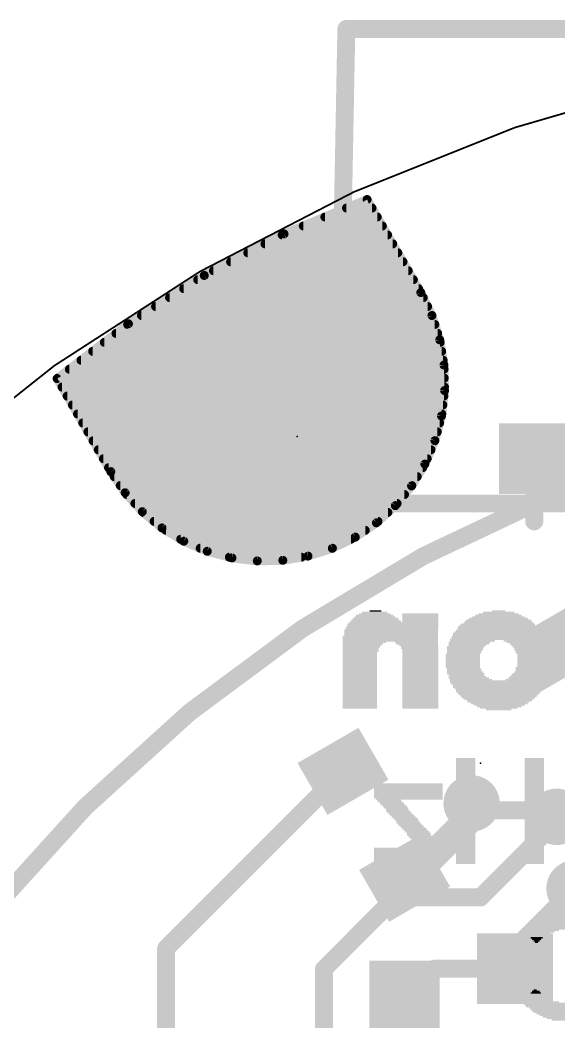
# Model space of a CAD drawing. Extents: x -25.4 to 25.4, y -25.4 to 25.5.
# Drawn here: x -15.3 to -7.65, y 11.31 to 25.53 of the extents above; entities that cross this region are included whole.
import ezdxf

# ---------------------------------------------------------------- set-up
doc = ezdxf.new("R2010")
doc.units = 0
for name, color, linetype in [('1', 12, 'CONTINUOUS'), ('16', 132, 'CONTINUOUS'), ('17', 110, 'CONTINUOUS'), ('18', 110, 'CONTINUOUS'), ('20', 53, 'CONTINUOUS'), ('204', 40, 'CONTINUOUS'), ('23', 53, 'CONTINUOUS')]:
    doc.layers.add(name, color=color, linetype=linetype)

# ---------------------------------------------------------------- blocks, each defined once
blk = doc.blocks.new('RECT')
blk.add_solid([(-0.5, -0.5), (0.5, -0.5), (-0.5, 0.5), (0.5, 0.5)])
blk = doc.blocks.new('ROUNDP')
at = {"const_width": 0.5}
blk.add_lwpolyline([(0, -0.25, 1), (0, 0.25, 1), (0, -0.25)], format="xyb", dxfattribs=at)
blk = doc.blocks.new('ROUNDV')
at = {"const_width": 0.5}
blk.add_lwpolyline([(0, -0.25, 1), (0, 0.25, 1), (0, -0.25)], format="xyb", dxfattribs=at)

msp = doc.modelspace()

# ---------------------------------------------------------------- linework, layer by layer
at = {"layer": '1'}
for points, const_width in [([(-10.3733, 22.9812), (-11.5522, 22.4929)], 0.127), ([(-9.6113, 21.6614), (-10.3733, 22.9812)], 0.127), ([(-10.6659, 22.86), (-10.3033, 22.86)], 0.127), ([(-10.9725, 22.733), (-10.23, 22.733)], 0.127), ([(-11.2792, 22.606), (-10.1567, 22.606)], 0.127), ([(-11.5522, 22.4929), (-12.6841, 21.9037)], 0.127), ([(-11.5789, 22.479), (-10.0833, 22.479)], 0.127), ([(-11.8229, 22.352), (-10.01, 22.352)], 0.127), ([(-12.0668, 22.225), (-9.9367, 22.225)], 0.127), ([(-12.5548, 21.971), (-9.79, 21.971)], 0.127), ([(-12.3108, 22.098), (-9.8634, 22.098)], 0.127), ([(-12.6841, 21.9037), (-13.7603, 21.218)], 0.127), ([(-12.7778, 21.844), (-9.7167, 21.844)], 0.127), ([(-12.9771, 21.717), (-9.6434, 21.717)], 0.127), ([(-13.1765, 21.59), (-9.5766, 21.59)], 0.127), ([(-9.4529, 21.3354), (-9.6113, 21.6614)], 0.127), ([(-13.3758, 21.463), (-9.5149, 21.463)], 0.127), ([(-13.5752, 21.336), (-9.4532, 21.336)], 0.127), ([(-9.3426, 20.9902), (-9.4529, 21.3354)], 0.127), ([(-13.7603, 21.218), (-14.7727, 20.4412)], 0.127), ([(-13.7721, 21.209), (-9.4125, 21.209)], 0.127), ([(-13.9376, 21.082), (-9.3719, 21.082)], 0.127), ([(-9.2825, 20.6328), (-9.3426, 20.9902)], 0.127), ([(-14.1031, 20.955), (-9.3367, 20.955)], 0.127), ([(-14.4341, 20.701), (-9.294, 20.701)], 0.127), ([(-14.2686, 20.828), (-9.3153, 20.828)], 0.127), ([(-14.5997, 20.574), (-9.2811, 20.574)], 0.127), ([(-9.2739, 20.2705), (-9.2825, 20.6328)], 0.127), ([(-14.7727, 20.4412), (-14.0107, 19.1214)], 0.127), ([(-14.7652, 20.447), (-9.2781, 20.447)], 0.127), ([(-14.7027, 20.32), (-9.2751, 20.32)], 0.127), ([(-9.3169, 19.9107), (-9.2739, 20.2705)], 0.127), ([(-14.6294, 20.193), (-9.2831, 20.193)], 0.127), ([(-14.5561, 20.066), (-9.2983, 20.066)], 0.127), ([(-14.4828, 19.939), (-9.3135, 19.939)], 0.127), ([(-9.4107, 19.5606), (-9.3169, 19.9107)], 0.127), ([(-14.4094, 19.812), (-9.3433, 19.812)], 0.127), ([(-14.3361, 19.685), (-9.3774, 19.685)], 0.127), ([(-14.2628, 19.558), (-9.4118, 19.558)], 0.127), ([(-9.5534, 19.2275), (-9.4107, 19.5606)], 0.127), ([(-14.1895, 19.431), (-9.4662, 19.431)], 0.127), ([(-14.1161, 19.304), (-9.5206, 19.304)], 0.127), ([(-8.001, 19.265), (-8.001, 18.415)], 0.254), ([(-14.0428, 19.177), (-9.5841, 19.177)], 0.127), ([(-9.742, 18.9181), (-9.5534, 19.2275)], 0.127), ([(-14.0107, 19.1214), (-13.8076, 18.8213)], 0.127), ([(-13.9624, 19.05), (-9.6616, 19.05)], 0.127), ([(-13.8764, 18.923), (-9.739, 18.923)], 0.127), ([(-9.9727, 18.6386), (-9.742, 18.9181)], 0.127), ([(-13.8076, 18.8213), (-13.5638, 18.5531)], 0.127), ([(-13.7846, 18.796), (-9.8428, 18.796)], 0.127), ([(-13.6692, 18.669), (-9.9476, 18.669)], 0.127), ([(-10.2409, 18.3948), (-9.9727, 18.6386)], 0.127), ([(-13.5638, 18.5531), (-13.2843, 18.3224)], 0.127), ([(-13.5503, 18.542), (-10.079, 18.542)], 0.127), ([(-13.3965, 18.415), (-10.2187, 18.415)], 0.127), ([(-13.2843, 18.3224), (-12.9749, 18.1338)], 0.127), ([(-13.228, 18.288), (-10.3987, 18.288)], 0.127), ([(-10.541, 18.1917), (-10.2409, 18.3948)], 0.127), ([(-13.0196, 18.161), (-10.6042, 18.161)], 0.127), ([(-12.9749, 18.1338), (-12.6418, 17.9911)], 0.127), ([(-10.867, 18.0333), (-10.541, 18.1917)], 0.127), ([(-12.742, 18.034), (-10.8656, 18.034)], 0.127), ([(-12.6418, 17.9911), (-12.2917, 17.8973)], 0.127), ([(-11.2122, 17.923), (-10.867, 18.0333)], 0.127), ([(-12.3279, 17.907), (-11.3073, 17.907)], 0.127), ([(-12.2917, 17.8973), (-11.9319, 17.8543)], 0.127), ([(-11.9319, 17.8543), (-11.5696, 17.8629)], 0.127), ([(-11.5696, 17.8629), (-11.2122, 17.923)], 0.127), ([(-13.2262, 12.3586), (-10.716, 14.8688)], 0.254), ([(-8.89, 14.224), (-8.89, 14.4145)], 0.4064), ([(-9.7608, 13.3532), (-8.89, 14.224)], 0.4064), ([(-7.239, 14.224), (-7.6835, 14.224)], 0.254), ([(-9.841, 13.3532), (-9.7608, 13.3532)], 0.6096), ([(-8.275, 12.3625), (-7.4295, 13.208)], 0.254), ([(-13.2262, 9.587), (-13.2262, 12.3586)], 0.254), ([(-8.275, 12.0695), (-8.275, 12.3625)], 0.254), ([(-9.8425, 11.645), (-9.418, 12.0695)], 0.254), ([(-9.418, 12.0695), (-8.275, 12.0695)], 0.254)]:
    msp.add_lwpolyline(points, dxfattribs=dict(at, const_width=const_width))
for points, const_width in [([(-10.3458, 22.9971, 1), (-10.4008, 22.9653)], 0.0635), ([(-10.3611, 22.9519, 1), (-10.3854, 23.0106)], 0.0635), ([(-10.6659, 22.8917, 1), (-10.6659, 22.8283)], 0.0635), ([(-10.3033, 22.8283, 1), (-10.3033, 22.8917)], 0.0635), ([(-10.9725, 22.7647, 1), (-10.9725, 22.7013)], 0.0635), ([(-10.23, 22.7013, 1), (-10.23, 22.7647)], 0.0635), ([(-11.2792, 22.6378, 1), (-11.2792, 22.5743)], 0.0635), ([(-10.1567, 22.5743, 1), (-10.1567, 22.6378)], 0.0635), ([(-11.5789, 22.5108, 1), (-11.5789, 22.4473)], 0.0635), ([(-11.5644, 22.5222, 1), (-11.5401, 22.4636)], 0.0635), ([(-11.5376, 22.4647, 1), (-11.5669, 22.5211)], 0.0635), ([(-10.0833, 22.4473, 1), (-10.0833, 22.5108)], 0.0635), ([(-11.8229, 22.3837, 1), (-11.8229, 22.3203)], 0.0635), ([(-10.01, 22.3203, 1), (-10.01, 22.3837)], 0.0635), ([(-12.0668, 22.2568, 1), (-12.0668, 22.1933)], 0.0635), ([(-9.9367, 22.1933, 1), (-9.9367, 22.2568)], 0.0635), ([(-12.5548, 22.0027, 1), (-12.5548, 21.9393)], 0.0635), ([(-12.3108, 22.1298, 1), (-12.3108, 22.0663)], 0.0635), ([(-9.8634, 22.0663, 1), (-9.8634, 22.1298)], 0.0635), ([(-9.79, 21.9393, 1), (-9.79, 22.0027)], 0.0635), ([(-12.7778, 21.8758, 1), (-12.7778, 21.8123)], 0.0635), ([(-12.6988, 21.9318, 1), (-12.6694, 21.8755)], 0.0635), ([(-12.6671, 21.8769, 1), (-12.7012, 21.9304)], 0.0635), ([(-9.7167, 21.8123, 1), (-9.7167, 21.8758)], 0.0635), ([(-12.9771, 21.7488, 1), (-12.9771, 21.6853)], 0.0635), ([(-9.6434, 21.6853, 1), (-9.6434, 21.7488)], 0.0635), ([(-13.1765, 21.6217, 1), (-13.1765, 21.5583)], 0.0635), ([(-9.5827, 21.6753, 1), (-9.6399, 21.6475)], 0.0635), ([(-9.6388, 21.6455, 1), (-9.5838, 21.6773)], 0.0635), ([(-9.5766, 21.5583, 1), (-9.5766, 21.6217)], 0.0635), ([(-13.3758, 21.4947, 1), (-13.3758, 21.4313)], 0.0635), ([(-9.5149, 21.4313, 1), (-9.5149, 21.4947)], 0.0635), ([(-13.5752, 21.3678, 1), (-13.5752, 21.3043)], 0.0635), ([(-9.4227, 21.3451, 1), (-9.4832, 21.3257)], 0.0635), ([(-9.4815, 21.3215, 1), (-9.4244, 21.3493)], 0.0635), ([(-9.4532, 21.3043, 1), (-9.4532, 21.3678)], 0.0635), ([(-13.7721, 21.2407, 1), (-13.7721, 21.1773)], 0.0635), ([(-13.7774, 21.2448, 1), (-13.7433, 21.1913)], 0.0635), ([(-13.741, 21.1928, 1), (-13.7797, 21.2432)], 0.0635), ([(-9.4125, 21.1773, 1), (-9.4125, 21.2407)], 0.0635), ([(-13.9376, 21.1137, 1), (-13.9376, 21.0503)], 0.0635), ([(-9.3113, 20.9955, 1), (-9.3739, 20.985)], 0.0635), ([(-9.3719, 21.0503, 1), (-9.3719, 21.1137)], 0.0635), ([(-14.1031, 20.9868, 1), (-14.1031, 20.9233)], 0.0635), ([(-9.3728, 20.9806, 1), (-9.3124, 20.9999)], 0.0635), ([(-9.3367, 20.9233, 1), (-9.3367, 20.9868)], 0.0635), ([(-14.4341, 20.7327, 1), (-14.4341, 20.6693)], 0.0635), ([(-14.2686, 20.8597, 1), (-14.2686, 20.7963)], 0.0635), ([(-9.3153, 20.7963, 1), (-9.3153, 20.8597)], 0.0635), ([(-9.294, 20.6693, 1), (-9.294, 20.7327)], 0.0635), ([(-14.5997, 20.6058, 1), (-14.5997, 20.5423)], 0.0635), ([(-9.2508, 20.6336, 1), (-9.3142, 20.6321)], 0.0635), ([(-9.3138, 20.6276, 1), (-9.2512, 20.6381)], 0.0635), ([(-9.2811, 20.5423, 1), (-9.2811, 20.6058)], 0.0635), ([(-14.7452, 20.4571, 1), (-14.8002, 20.4253)], 0.0635), ([(-14.792, 20.4664, 1), (-14.7534, 20.416)], 0.0635), ([(-14.7652, 20.4788, 1), (-14.7652, 20.4153)], 0.0635), ([(-9.2781, 20.4153, 1), (-9.2781, 20.4788)], 0.0635), ([(0, 20.32, 0.4142), (-20.32, 0)], 0.254), ([(-14.7027, 20.3517, 1), (-14.7027, 20.2883)], 0.0635), ([(-9.2423, 20.2668, 1), (-9.3054, 20.2743)], 0.0635), ([(-9.2751, 20.2883, 1), (-9.2751, 20.3517)], 0.0635), ([(-14.6294, 20.2248, 1), (-14.6294, 20.1613)], 0.0635), ([(-9.3056, 20.2698, 1), (-9.2421, 20.2713)], 0.0635), ([(-9.2831, 20.1613, 1), (-9.2831, 20.2248)], 0.0635), ([(-14.5561, 20.0978, 1), (-14.5561, 20.0343)], 0.0635), ([(-9.2983, 20.0343, 1), (-9.2983, 20.0978)], 0.0635), ([(-14.4828, 19.9707, 1), (-14.4828, 19.9073)], 0.0635), ([(-9.3484, 19.9145, 1), (-9.2854, 19.9069)], 0.0635), ([(-9.2862, 19.9025, 1), (-9.3476, 19.9189)], 0.0635), ([(-9.3135, 19.9073, 1), (-9.3135, 19.9707)], 0.0635), ([(-14.4094, 19.8438, 1), (-14.4094, 19.7803)], 0.0635), ([(-9.3433, 19.7803, 1), (-9.3433, 19.8438)], 0.0635), ([(-14.3361, 19.7168, 1), (-14.3361, 19.6533)], 0.0635), ([(-14.2628, 19.5897, 1), (-14.2628, 19.5263)], 0.0635), ([(-9.3815, 19.5481, 1), (-9.4399, 19.5731)], 0.0635), ([(-9.4118, 19.5263, 1), (-9.4118, 19.5897)], 0.0635), ([(-9.3774, 19.6533, 1), (-9.3774, 19.7168)], 0.0635), ([(-14.1895, 19.4627, 1), (-14.1895, 19.3993)], 0.0635), ([(-9.4662, 19.3993, 1), (-9.4662, 19.4627)], 0.0635), ([(-9.4414, 19.5689, 1), (-9.38, 19.5524)], 0.0635), ([(-14.1161, 19.3358, 1), (-14.1161, 19.2723)], 0.0635), ([(-9.5206, 19.2723, 1), (-9.5206, 19.3358)], 0.0635), ([(-7.962, 19.304, 0.4142), (-8.001, 19.265)], 0.254), ([(-7.9375, 19.265, 1), (-8.0645, 19.265)], 0.127), ([(-7.962, 19.2405, 1), (-7.962, 19.3675)], 0.127), ([(-14.0428, 19.2087, 1), (-14.0428, 19.1453)], 0.0635), ([(-9.5825, 19.24, 1), (-9.5242, 19.215)], 0.0635), ([(-9.5841, 19.1453, 1), (-9.5841, 19.2087)], 0.0635), ([(-9.5262, 19.211, 1), (-9.5805, 19.244)], 0.0635), ([(-8.0645, 19.265, 1), (-7.9375, 19.265)], 0.127), ([(-13.9844, 19.1392, 1), (-14.037, 19.1036)], 0.0635), ([(-14.0382, 19.1055, 1), (-13.9832, 19.1373)], 0.0635), ([(-13.9624, 19.0817, 1), (-13.9624, 19.0183)], 0.0635), ([(-9.6616, 19.0183, 1), (-9.6616, 19.0817)], 0.0635), ([(-13.8764, 18.9548, 1), (-13.8764, 18.8913)], 0.0635), ([(-9.7691, 18.9346, 1), (-9.7149, 18.9015)], 0.0635), ([(-9.7175, 18.8978, 1), (-9.7665, 18.9383)], 0.0635), ([(-9.739, 18.8913, 1), (-9.739, 18.9548)], 0.0635), ([(-13.7841, 18.8426, 1), (-13.8311, 18.7999)], 0.0635), ([(-13.8339, 18.8035, 1), (-13.7813, 18.8391)], 0.0635), ([(-13.7846, 18.8277, 1), (-13.7846, 18.7643)], 0.0635), ([(-9.8428, 18.7643, 1), (-9.8428, 18.8277)], 0.0635), ([(-13.6692, 18.7007, 1), (-13.6692, 18.6373)], 0.0635), ([(-9.9972, 18.6588, 1), (-9.9482, 18.6184)], 0.0635), ([(-9.9514, 18.6151, 1), (-9.9941, 18.6621)], 0.0635), ([(-9.9476, 18.6373, 1), (-9.9476, 18.7007)], 0.0635), ([(-13.5436, 18.5776, 1), (-13.584, 18.5286)], 0.0635), ([(-13.5873, 18.5318, 1), (-13.5403, 18.5745)], 0.0635), ([(-13.5503, 18.5738, 1), (-13.5503, 18.5103)], 0.0635), ([(-13.3965, 18.4467, 1), (-13.3965, 18.3833)], 0.0635), ([(-10.2187, 18.3833, 1), (-10.2187, 18.4467)], 0.0635), ([(-10.079, 18.5103, 1), (-10.079, 18.5738)], 0.0635), ([(-8.0645, 18.415, 1), (-7.9375, 18.415)], 0.127), ([(-13.2678, 18.3495, 1), (-13.3009, 18.2953)], 0.0635), ([(-13.3046, 18.2979, 1), (-13.2641, 18.3469)], 0.0635), ([(-13.228, 18.3197, 1), (-13.228, 18.2563)], 0.0635), ([(-10.3987, 18.2563, 1), (-10.3987, 18.3197)], 0.0635), ([(-10.2622, 18.4183, 1), (-10.2195, 18.3713)], 0.0635), ([(-10.2231, 18.3685, 1), (-10.2587, 18.4211)], 0.0635), ([(-13.0196, 18.1928, 1), (-13.0196, 18.1293)], 0.0635), ([(-12.9624, 18.1629, 1), (-12.9874, 18.1046)], 0.0635), ([(-12.9914, 18.1066, 1), (-12.9584, 18.1609)], 0.0635), ([(-10.6042, 18.1293, 1), (-10.6042, 18.1928)], 0.0635), ([(-10.5588, 18.218, 1), (-10.5232, 18.1654)], 0.0635), ([(-10.5271, 18.1631, 1), (-10.5549, 18.2202)], 0.0635), ([(-12.742, 18.0658, 1), (-12.742, 18.0023)], 0.0635), ([(-12.6335, 18.0218, 1), (-12.65, 17.9604)], 0.0635), ([(-12.6543, 17.9619, 1), (-12.6293, 18.0203)], 0.0635), ([(-10.8809, 18.0619, 1), (-10.8531, 18.0048)], 0.0635), ([(-10.8573, 18.0031, 1), (-10.8766, 18.0636)], 0.0635), ([(-10.8656, 18.0023, 1), (-10.8656, 18.0658)], 0.0635), ([(-12.3279, 17.9387, 1), (-12.3279, 17.8753)], 0.0635), ([(-12.2879, 17.9288, 1), (-12.2955, 17.8658)], 0.0635), ([(-12.2999, 17.8666, 1), (-12.2835, 17.928)], 0.0635), ([(-11.9326, 17.886, 1), (-11.9311, 17.8225)], 0.0635), ([(-11.9356, 17.8227, 1), (-11.9281, 17.8858)], 0.0635), ([(-11.5748, 17.8942, 1), (-11.5643, 17.8316)], 0.0635), ([(-11.5688, 17.8312, 1), (-11.5703, 17.8946)], 0.0635), ([(-11.3073, 17.8753, 1), (-11.3073, 17.9387)], 0.0635), ([(-11.2218, 17.9532, 1), (-11.2025, 17.8928)], 0.0635), ([(-11.2069, 17.8917, 1), (-11.2174, 17.9543)], 0.0635), ([(-10.6711, 14.8239, 1), (-10.7609, 14.9137)], 0.127), ([(-8.7884, 14.4145, 1), (-8.9916, 14.4145)], 0.2032), ([(-8.8182, 14.1522, 1), (-8.9618, 14.2958)], 0.2032), ([(-8.9916, 14.224, 1), (-8.7884, 14.224)], 0.2032), ([(-7.6835, 14.2875, 1), (-7.6835, 14.1605)], 0.127), ([(-9.841, 13.5056, 1), (-9.841, 13.2008)], 0.3048), ([(-9.7608, 13.2008, 1), (-9.7608, 13.5056)], 0.3048), ([(-9.8326, 13.4251, 1), (-9.6889, 13.2814)], 0.2032), ([(-13.1627, 12.3586, 1), (-13.2897, 12.3586)], 0.127), ([(-13.2711, 12.4035, 1), (-13.1813, 12.3137)], 0.127), ([(-8.2115, 12.3625, 1), (-8.3385, 12.3625)], 0.127), ([(-8.3199, 12.4074, 1), (-8.2301, 12.3176)], 0.127), ([(-9.418, 12.133, 1), (-9.418, 12.006)], 0.127), ([(-9.3731, 12.0246, 1), (-9.4629, 12.1144)], 0.127), ([(-8.3385, 12.0695, 1), (-8.2115, 12.0695)], 0.127), ([(-8.275, 12.006, 1), (-8.275, 12.133)], 0.127), ([(-9.8874, 11.6899, 1), (-9.7976, 11.6001)], 0.127)]:
    msp.add_lwpolyline(points, format="xyb", dxfattribs=dict(at, const_width=const_width))
at = {"layer": '16'}
for points, const_width in [([(-10.668, 25.4), (-10.795, 18.669)], 0.254), ([(10.16, 25.4), (-10.668, 25.4)], 0.254), ([(-10.3733, 22.9812), (-11.5522, 22.4929)], 0.127), ([(-9.6113, 21.6614), (-10.3733, 22.9812)], 0.127), ([(-10.6659, 22.86), (-10.3033, 22.86)], 0.127), ([(-10.9725, 22.733), (-10.23, 22.733)], 0.127), ([(-11.2792, 22.606), (-10.1567, 22.606)], 0.127), ([(-11.5522, 22.4929), (-12.6841, 21.9037)], 0.127), ([(-11.5789, 22.479), (-10.0833, 22.479)], 0.127), ([(-11.8229, 22.352), (-10.01, 22.352)], 0.127), ([(-12.0668, 22.225), (-9.9367, 22.225)], 0.127), ([(-12.5548, 21.971), (-9.79, 21.971)], 0.127), ([(-12.3108, 22.098), (-9.8634, 22.098)], 0.127), ([(-12.6841, 21.9037), (-13.7603, 21.218)], 0.127), ([(-12.7778, 21.844), (-9.7167, 21.844)], 0.127), ([(-12.9771, 21.717), (-9.6434, 21.717)], 0.127), ([(-13.1765, 21.59), (-9.5766, 21.59)], 0.127), ([(-9.4529, 21.3354), (-9.6113, 21.6614)], 0.127), ([(-13.3758, 21.463), (-9.5149, 21.463)], 0.127), ([(-13.5752, 21.336), (-9.4532, 21.336)], 0.127), ([(-9.3426, 20.9902), (-9.4529, 21.3354)], 0.127), ([(-13.7603, 21.218), (-14.7727, 20.4412)], 0.127), ([(-13.7721, 21.209), (-9.4125, 21.209)], 0.127), ([(-13.9376, 21.082), (-9.3719, 21.082)], 0.127), ([(-9.2825, 20.6328), (-9.3426, 20.9902)], 0.127), ([(-14.1031, 20.955), (-9.3367, 20.955)], 0.127), ([(-14.4341, 20.701), (-9.294, 20.701)], 0.127), ([(-14.2686, 20.828), (-9.3153, 20.828)], 0.127), ([(-14.5997, 20.574), (-9.2811, 20.574)], 0.127), ([(-9.2739, 20.2705), (-9.2825, 20.6328)], 0.127), ([(-14.7727, 20.4412), (-14.0107, 19.1214)], 0.127), ([(-14.7652, 20.447), (-9.2781, 20.447)], 0.127), ([(-14.7027, 20.32), (-9.2751, 20.32)], 0.127), ([(-9.3169, 19.9107), (-9.2739, 20.2705)], 0.127), ([(-14.6294, 20.193), (-9.2831, 20.193)], 0.127), ([(-14.5561, 20.066), (-9.2983, 20.066)], 0.127), ([(-14.4828, 19.939), (-9.3135, 19.939)], 0.127), ([(-9.4107, 19.5606), (-9.3169, 19.9107)], 0.127), ([(-14.4094, 19.812), (-9.3433, 19.812)], 0.127), ([(-14.3361, 19.685), (-9.3774, 19.685)], 0.127), ([(-14.2628, 19.558), (-9.4118, 19.558)], 0.127), ([(-9.5534, 19.2275), (-9.4107, 19.5606)], 0.127), ([(-14.1895, 19.431), (-9.4662, 19.431)], 0.127), ([(-14.1161, 19.304), (-9.5206, 19.304)], 0.127), ([(-14.0428, 19.177), (-9.5841, 19.177)], 0.127), ([(-9.742, 18.9181), (-9.5534, 19.2275)], 0.127), ([(-14.0107, 19.1214), (-13.8076, 18.8213)], 0.127), ([(-13.9624, 19.05), (-9.6616, 19.05)], 0.127), ([(-13.8764, 18.923), (-9.739, 18.923)], 0.127), ([(-9.9727, 18.6386), (-9.742, 18.9181)], 0.127), ([(-13.8076, 18.8213), (-13.5638, 18.5531)], 0.127), ([(-13.7846, 18.796), (-9.8428, 18.796)], 0.127), ([(-10.795, 18.669), (10.033, 18.669)], 0.254), ([(-13.6692, 18.669), (-9.9476, 18.669)], 0.127), ([(-10.2409, 18.3948), (-9.9727, 18.6386)], 0.127), ([(-13.5638, 18.5531), (-13.2843, 18.3224)], 0.127), ([(-13.5503, 18.542), (-10.079, 18.542)], 0.127), ([(-13.3965, 18.415), (-10.2187, 18.415)], 0.127), ([(-13.2843, 18.3224), (-12.9749, 18.1338)], 0.127), ([(-13.228, 18.288), (-10.3987, 18.288)], 0.127), ([(-10.541, 18.1917), (-10.2409, 18.3948)], 0.127), ([(-13.0196, 18.161), (-10.6042, 18.161)], 0.127), ([(-12.9749, 18.1338), (-12.6418, 17.9911)], 0.127), ([(-10.867, 18.0333), (-10.541, 18.1917)], 0.127), ([(-12.742, 18.034), (-10.8656, 18.034)], 0.127), ([(-12.6418, 17.9911), (-12.2917, 17.8973)], 0.127), ([(-11.2122, 17.923), (-10.867, 18.0333)], 0.127), ([(-12.3279, 17.907), (-11.3073, 17.907)], 0.127), ([(-12.2917, 17.8973), (-11.9319, 17.8543)], 0.127), ([(-11.9319, 17.8543), (-11.5696, 17.8629)], 0.127), ([(-11.5696, 17.8629), (-11.2122, 17.923)], 0.127), ([(-7.6835, 14.1605), (-8.763, 13.081)], 0.254), ([(-7.6835, 14.224), (-7.6835, 14.1605)], 0.254), ([(-9.9695, 13.081), (-10.9855, 12.065)], 0.254), ([(-8.763, 13.081), (-9.9695, 13.081)], 0.254), ([(-10.9855, 8.8265), (-10.9855, 12.065)], 0.254)]:
    msp.add_lwpolyline(points, dxfattribs=dict(at, const_width=const_width))
for points, const_width in [([(-10.6045, 25.3988, 1), (-10.7315, 25.4012)], 0.127), ([(-10.668, 25.4635, 1), (-10.668, 25.3365)], 0.127), ([(-10.3458, 22.9971, 1), (-10.4008, 22.9653)], 0.0635), ([(-10.3611, 22.9519, 1), (-10.3854, 23.0106)], 0.0635), ([(-10.6659, 22.8917, 1), (-10.6659, 22.8283)], 0.0635), ([(-10.3033, 22.8283, 1), (-10.3033, 22.8917)], 0.0635), ([(-10.9725, 22.7647, 1), (-10.9725, 22.7013)], 0.0635), ([(-10.23, 22.7013, 1), (-10.23, 22.7647)], 0.0635), ([(-11.2792, 22.6378, 1), (-11.2792, 22.5743)], 0.0635), ([(-10.1567, 22.5743, 1), (-10.1567, 22.6378)], 0.0635), ([(-11.5789, 22.5108, 1), (-11.5789, 22.4473)], 0.0635), ([(-11.5644, 22.5222, 1), (-11.5401, 22.4636)], 0.0635), ([(-11.5376, 22.4647, 1), (-11.5669, 22.5211)], 0.0635), ([(-10.0833, 22.4473, 1), (-10.0833, 22.5108)], 0.0635), ([(-11.8229, 22.3837, 1), (-11.8229, 22.3203)], 0.0635), ([(-10.01, 22.3203, 1), (-10.01, 22.3837)], 0.0635), ([(-12.0668, 22.2568, 1), (-12.0668, 22.1933)], 0.0635), ([(-9.9367, 22.1933, 1), (-9.9367, 22.2568)], 0.0635), ([(-12.5548, 22.0027, 1), (-12.5548, 21.9393)], 0.0635), ([(-12.3108, 22.1298, 1), (-12.3108, 22.0663)], 0.0635), ([(-9.8634, 22.0663, 1), (-9.8634, 22.1298)], 0.0635), ([(-9.79, 21.9393, 1), (-9.79, 22.0027)], 0.0635), ([(-12.7778, 21.8758, 1), (-12.7778, 21.8123)], 0.0635), ([(-12.6988, 21.9318, 1), (-12.6694, 21.8755)], 0.0635), ([(-12.6671, 21.8769, 1), (-12.7012, 21.9304)], 0.0635), ([(-9.7167, 21.8123, 1), (-9.7167, 21.8758)], 0.0635), ([(-12.9771, 21.7488, 1), (-12.9771, 21.6853)], 0.0635), ([(-9.6434, 21.6853, 1), (-9.6434, 21.7488)], 0.0635), ([(-13.1765, 21.6217, 1), (-13.1765, 21.5583)], 0.0635), ([(-9.5827, 21.6753, 1), (-9.6399, 21.6475)], 0.0635), ([(-9.6388, 21.6455, 1), (-9.5838, 21.6773)], 0.0635), ([(-9.5766, 21.5583, 1), (-9.5766, 21.6217)], 0.0635), ([(-13.3758, 21.4947, 1), (-13.3758, 21.4313)], 0.0635), ([(-9.5149, 21.4313, 1), (-9.5149, 21.4947)], 0.0635), ([(-13.5752, 21.3678, 1), (-13.5752, 21.3043)], 0.0635), ([(-9.4227, 21.3451, 1), (-9.4832, 21.3257)], 0.0635), ([(-9.4815, 21.3215, 1), (-9.4244, 21.3493)], 0.0635), ([(-9.4532, 21.3043, 1), (-9.4532, 21.3678)], 0.0635), ([(-13.7721, 21.2407, 1), (-13.7721, 21.1773)], 0.0635), ([(-13.7774, 21.2448, 1), (-13.7433, 21.1913)], 0.0635), ([(-13.741, 21.1928, 1), (-13.7797, 21.2432)], 0.0635), ([(-9.4125, 21.1773, 1), (-9.4125, 21.2407)], 0.0635), ([(-13.9376, 21.1137, 1), (-13.9376, 21.0503)], 0.0635), ([(-9.3113, 20.9955, 1), (-9.3739, 20.985)], 0.0635), ([(-9.3719, 21.0503, 1), (-9.3719, 21.1137)], 0.0635), ([(-14.1031, 20.9868, 1), (-14.1031, 20.9233)], 0.0635), ([(-9.3728, 20.9806, 1), (-9.3124, 20.9999)], 0.0635), ([(-9.3367, 20.9233, 1), (-9.3367, 20.9868)], 0.0635), ([(-14.4341, 20.7327, 1), (-14.4341, 20.6693)], 0.0635), ([(-14.2686, 20.8597, 1), (-14.2686, 20.7963)], 0.0635), ([(-9.3153, 20.7963, 1), (-9.3153, 20.8597)], 0.0635), ([(-9.294, 20.6693, 1), (-9.294, 20.7327)], 0.0635), ([(-14.5997, 20.6058, 1), (-14.5997, 20.5423)], 0.0635), ([(-9.2508, 20.6336, 1), (-9.3142, 20.6321)], 0.0635), ([(-9.3138, 20.6276, 1), (-9.2512, 20.6381)], 0.0635), ([(-9.2811, 20.5423, 1), (-9.2811, 20.6058)], 0.0635), ([(-14.7452, 20.4571, 1), (-14.8002, 20.4253)], 0.0635), ([(-14.792, 20.4664, 1), (-14.7534, 20.416)], 0.0635), ([(-14.7652, 20.4788, 1), (-14.7652, 20.4153)], 0.0635), ([(-9.2781, 20.4153, 1), (-9.2781, 20.4788)], 0.0635), ([(0, 20.32, 0.4142), (-20.32, 0)], 0.254), ([(-14.7027, 20.3517, 1), (-14.7027, 20.2883)], 0.0635), ([(-9.2423, 20.2668, 1), (-9.3054, 20.2743)], 0.0635), ([(-9.2751, 20.2883, 1), (-9.2751, 20.3517)], 0.0635), ([(-14.6294, 20.2248, 1), (-14.6294, 20.1613)], 0.0635), ([(-9.3056, 20.2698, 1), (-9.2421, 20.2713)], 0.0635), ([(-9.2831, 20.1613, 1), (-9.2831, 20.2248)], 0.0635), ([(-14.5561, 20.0978, 1), (-14.5561, 20.0343)], 0.0635), ([(-9.2983, 20.0343, 1), (-9.2983, 20.0978)], 0.0635), ([(-14.4828, 19.9707, 1), (-14.4828, 19.9073)], 0.0635), ([(-9.3484, 19.9145, 1), (-9.2854, 19.9069)], 0.0635), ([(-9.2862, 19.9025, 1), (-9.3476, 19.9189)], 0.0635), ([(-9.3135, 19.9073, 1), (-9.3135, 19.9707)], 0.0635), ([(-14.4094, 19.8438, 1), (-14.4094, 19.7803)], 0.0635), ([(-9.3433, 19.7803, 1), (-9.3433, 19.8438)], 0.0635), ([(-14.3361, 19.7168, 1), (-14.3361, 19.6533)], 0.0635), ([(-14.2628, 19.5897, 1), (-14.2628, 19.5263)], 0.0635), ([(-9.3815, 19.5481, 1), (-9.4399, 19.5731)], 0.0635), ([(-9.4118, 19.5263, 1), (-9.4118, 19.5897)], 0.0635), ([(-9.3774, 19.6533, 1), (-9.3774, 19.7168)], 0.0635), ([(-14.1895, 19.4627, 1), (-14.1895, 19.3993)], 0.0635), ([(-9.4662, 19.3993, 1), (-9.4662, 19.4627)], 0.0635), ([(-9.4414, 19.5689, 1), (-9.38, 19.5524)], 0.0635), ([(-14.1161, 19.3358, 1), (-14.1161, 19.2723)], 0.0635), ([(-9.5206, 19.2723, 1), (-9.5206, 19.3358)], 0.0635), ([(-14.0428, 19.2087, 1), (-14.0428, 19.1453)], 0.0635), ([(-9.5825, 19.24, 1), (-9.5242, 19.215)], 0.0635), ([(-9.5841, 19.1453, 1), (-9.5841, 19.2087)], 0.0635), ([(-9.5262, 19.211, 1), (-9.5805, 19.244)], 0.0635), ([(-13.9844, 19.1392, 1), (-14.037, 19.1036)], 0.0635), ([(-14.0382, 19.1055, 1), (-13.9832, 19.1373)], 0.0635), ([(-13.9624, 19.0817, 1), (-13.9624, 19.0183)], 0.0635), ([(-9.6616, 19.0183, 1), (-9.6616, 19.0817)], 0.0635), ([(-13.8764, 18.9548, 1), (-13.8764, 18.8913)], 0.0635), ([(-9.7691, 18.9346, 1), (-9.7149, 18.9015)], 0.0635), ([(-9.7175, 18.8978, 1), (-9.7665, 18.9383)], 0.0635), ([(-9.739, 18.8913, 1), (-9.739, 18.9548)], 0.0635), ([(-13.7841, 18.8426, 1), (-13.8311, 18.7999)], 0.0635), ([(-13.8339, 18.8035, 1), (-13.7813, 18.8391)], 0.0635), ([(-13.7846, 18.8277, 1), (-13.7846, 18.7643)], 0.0635), ([(-10.795, 18.7325, 1), (-10.795, 18.6055)], 0.127), ([(-9.8428, 18.7643, 1), (-9.8428, 18.8277)], 0.0635), ([(-13.6692, 18.7007, 1), (-13.6692, 18.6373)], 0.0635), ([(-10.8585, 18.6702, 1), (-10.7315, 18.6678)], 0.127), ([(-9.9972, 18.6588, 1), (-9.9482, 18.6184)], 0.0635), ([(-9.9514, 18.6151, 1), (-9.9941, 18.6621)], 0.0635), ([(-9.9476, 18.6373, 1), (-9.9476, 18.7007)], 0.0635), ([(-13.5436, 18.5776, 1), (-13.584, 18.5286)], 0.0635), ([(-13.5873, 18.5318, 1), (-13.5403, 18.5745)], 0.0635), ([(-13.5503, 18.5738, 1), (-13.5503, 18.5103)], 0.0635), ([(-13.3965, 18.4467, 1), (-13.3965, 18.3833)], 0.0635), ([(-10.2187, 18.3833, 1), (-10.2187, 18.4467)], 0.0635), ([(-10.079, 18.5103, 1), (-10.079, 18.5738)], 0.0635), ([(-13.2678, 18.3495, 1), (-13.3009, 18.2953)], 0.0635), ([(-13.3046, 18.2979, 1), (-13.2641, 18.3469)], 0.0635), ([(-13.228, 18.3197, 1), (-13.228, 18.2563)], 0.0635), ([(-10.3987, 18.2563, 1), (-10.3987, 18.3197)], 0.0635), ([(-10.2622, 18.4183, 1), (-10.2195, 18.3713)], 0.0635), ([(-10.2231, 18.3685, 1), (-10.2587, 18.4211)], 0.0635), ([(-13.0196, 18.1928, 1), (-13.0196, 18.1293)], 0.0635), ([(-12.9624, 18.1629, 1), (-12.9874, 18.1046)], 0.0635), ([(-12.9914, 18.1066, 1), (-12.9584, 18.1609)], 0.0635), ([(-10.6042, 18.1293, 1), (-10.6042, 18.1928)], 0.0635), ([(-10.5588, 18.218, 1), (-10.5232, 18.1654)], 0.0635), ([(-10.5271, 18.1631, 1), (-10.5549, 18.2202)], 0.0635), ([(-12.742, 18.0658, 1), (-12.742, 18.0023)], 0.0635), ([(-12.6335, 18.0218, 1), (-12.65, 17.9604)], 0.0635), ([(-12.6543, 17.9619, 1), (-12.6293, 18.0203)], 0.0635), ([(-10.8809, 18.0619, 1), (-10.8531, 18.0048)], 0.0635), ([(-10.8573, 18.0031, 1), (-10.8766, 18.0636)], 0.0635), ([(-10.8656, 18.0023, 1), (-10.8656, 18.0658)], 0.0635), ([(-12.3279, 17.9387, 1), (-12.3279, 17.8753)], 0.0635), ([(-12.2879, 17.9288, 1), (-12.2955, 17.8658)], 0.0635), ([(-12.2999, 17.8666, 1), (-12.2835, 17.928)], 0.0635), ([(-11.9326, 17.886, 1), (-11.9311, 17.8225)], 0.0635), ([(-11.9356, 17.8227, 1), (-11.9281, 17.8858)], 0.0635), ([(-11.5748, 17.8942, 1), (-11.5643, 17.8316)], 0.0635), ([(-11.5688, 17.8312, 1), (-11.5703, 17.8946)], 0.0635), ([(-11.3073, 17.8753, 1), (-11.3073, 17.9387)], 0.0635), ([(-11.2218, 17.9532, 1), (-11.2025, 17.8928)], 0.0635), ([(-11.2069, 17.8917, 1), (-11.2174, 17.9543)], 0.0635), ([(-7.62, 14.224, 1), (-7.747, 14.224)], 0.127), ([(-7.747, 14.1605, 1), (-7.62, 14.1605)], 0.127), ([(-7.6386, 14.1156, 1), (-7.7284, 14.2054)], 0.127), ([(-9.9695, 13.1445, 1), (-9.9695, 13.0175)], 0.127), ([(-9.9246, 13.0361, 1), (-10.0144, 13.1259)], 0.127), ([(-8.8079, 13.1259, 1), (-8.7181, 13.0361)], 0.127), ([(-8.763, 13.0175, 1), (-8.763, 13.1445)], 0.127), ([(-10.922, 12.065, 1), (-11.049, 12.065)], 0.127), ([(-11.0304, 12.1099, 1), (-10.9406, 12.0201)], 0.127)]:
    msp.add_lwpolyline(points, format="xyb", dxfattribs=dict(at, const_width=const_width))
at = {"layer": '20', "const_width": 0.0254}
msp.add_lwpolyline([(-3.4925, 25.146, 14.4823), (3.4925, 25.146)], format="xyb", dxfattribs=at)
at = {"layer": '23'}
for p in [(-11.3665, 19.6215), (-8.763, 14.986)]:
    msp.add_point(p, dxfattribs=at)

# ---------------------------------------------------------------- block references
at = {"layer": '1'}
for p, xscale, rotation in [((-7.962, 19.304), 1.075, 180), ((-7.685, 16.6188), 0.85, 300), ((-10.716, 14.8688), 0.85, 300), ((-9.841, 13.3532), 0.85, 300), ((-8.275, 12.0695), 1.075, 180), ((-9.8425, 11.645), 1.075, 270)]:
    msp.add_blockref('RECT', p, dxfattribs=dict(at, xscale=xscale, rotation=rotation))
at = {"layer": '17', "xscale": 4.216, "yscale": 4.216}
for p, rotation in [((-11.6205, 20.0614), 30), ((-11.6205, 20.0614), 30), ((-17.7882, 14.868), 50), ((-17.7882, 14.868), 50)]:
    msp.add_blockref('ROUNDP', p, dxfattribs=dict(at, rotation=rotation))
at = {"layer": '18', "xscale": 0.8001, "yscale": 0.8001}
for p in [(-8.89, 14.4145), (-8.89, 14.4145), (-7.6835, 14.224), (-7.6835, 14.224), (-7.4295, 13.208), (-7.4295, 13.208)]:
    msp.add_blockref('ROUNDV', p, dxfattribs=at)
at = {"layer": '204', "yscale": 0.0212, "rotation": 180}
for p, xscale in [((-10.2644, 17.0586), 0.5715), ((-10.2644, 17.0798), 0.5291), ((-10.2644, 17.101), 0.4445), ((-10.2644, 17.1221), 0.3598), ((-10.2538, 17.1433), 0.1693), ((-9.6188, 17.101), 0.508), ((-9.6188, 17.0798), 0.508), ((-9.6188, 17.0586), 0.508), ((-8.5076, 17.0586), 0.7408), ((-8.5076, 17.0798), 0.6561), ((-8.5076, 17.101), 0.5715), ((-8.5076, 17.1221), 0.4445), ((-8.5076, 17.1433), 0.1905), ((-10.021, 16.9105), 1.3123), ((-10.0104, 16.9528), 1.2911), ((-10.0104, 16.9316), 1.2911), ((-9.9998, 16.974), 1.27), ((-10.2538, 16.9951), 0.7196), ((-10.2538, 17.0163), 0.6773), ((-10.2538, 17.0375), 0.635), ((-9.6188, 17.0375), 0.508), ((-9.6188, 17.0163), 0.508), ((-9.6188, 16.9951), 0.508), ((-8.5182, 16.9105), 1.143), ((-8.5182, 16.9316), 1.1006), ((-8.5182, 16.9528), 1.0583), ((-8.5076, 16.974), 0.9948), ((-8.5076, 16.9951), 0.9525), ((-8.5076, 17.0163), 0.9101), ((-8.5076, 17.0375), 0.8255), ((-10.0422, 16.7835), 1.3546), ((-10.0422, 16.7623), 1.3546), ((-10.0316, 16.8681), 1.3334), ((-10.0316, 16.847), 1.3334), ((-10.0316, 16.8258), 1.3334), ((-10.0316, 16.8046), 1.3334), ((-10.021, 16.8893), 1.3123), ((-8.5076, 16.7835), 1.3334), ((-8.5076, 16.7623), 1.3334), ((-8.5182, 16.8258), 1.27), ((-8.5076, 16.8046), 1.2911), ((-8.5076, 16.847), 1.2488), ((-8.5076, 16.8681), 1.2065), ((-8.5076, 16.8893), 1.1641), ((-10.0422, 16.7411), 1.3546), ((-10.0422, 16.72), 1.3546), ((-10.4126, 16.6988), 0.6138), ((-10.4337, 16.6776), 0.5715), ((-10.4443, 16.6565), 0.5503), ((-10.4549, 16.6353), 0.5291), ((-9.6718, 16.6988), 0.6138), ((-9.6612, 16.6776), 0.5926), ((-9.64, 16.6565), 0.5503), ((-9.6294, 16.6353), 0.5291), ((-8.9733, 16.6353), 0.5291), ((-8.9204, 16.6988), 0.5926), ((-8.931, 16.6776), 0.5715), ((-8.9521, 16.6565), 0.5291), ((-8.5076, 16.7411), 1.3758), ((-8.878, 16.72), 0.635), ((-8.1267, 16.72), 0.6138), ((-8.0949, 16.6988), 0.5926), ((-8.0737, 16.6776), 0.5503), ((-8.0632, 16.6565), 0.5291), ((-8.042, 16.6353), 0.5291), ((-10.4655, 16.6142), 0.508), ((-10.4655, 16.593), 0.508), ((-10.4655, 16.5718), 0.508), ((-10.4761, 16.5507), 0.4868), ((-10.4761, 16.5295), 0.4868), ((-10.4761, 16.5083), 0.4868), ((-10.4761, 16.4872), 0.4868), ((-9.6294, 16.6142), 0.5291), ((-9.6188, 16.593), 0.508), ((-9.6188, 16.5718), 0.508), ((-9.6188, 16.5507), 0.508), ((-9.6188, 16.5295), 0.508), ((-9.6188, 16.5083), 0.508), ((-9.6188, 16.4872), 0.508), ((-9.0156, 16.5295), 0.4868), ((-9.0156, 16.5083), 0.4868), ((-9.0156, 16.4872), 0.4868), ((-8.9839, 16.6142), 0.508), ((-8.9839, 16.593), 0.508), ((-8.9945, 16.5718), 0.4868), ((-8.9945, 16.5507), 0.4868), ((-8.0314, 16.6142), 0.508), ((-8.0314, 16.593), 0.508), ((-8.0208, 16.5718), 0.4868), ((-8.0208, 16.5507), 0.4868), ((-7.9997, 16.5295), 0.4868), ((-7.9997, 16.5083), 0.4868), ((-7.9997, 16.4872), 0.4868), ((-10.4761, 16.466), 0.4868), ((-10.4761, 16.4448), 0.4868), ((-10.4761, 16.4237), 0.4868), ((-10.4761, 16.4025), 0.4868), ((-10.4761, 16.3813), 0.4868), ((-10.4761, 16.3602), 0.4868), ((-10.4761, 16.339), 0.4868), ((-9.6188, 16.466), 0.508), ((-9.6188, 16.4448), 0.508), ((-9.6188, 16.4237), 0.508), ((-9.6188, 16.4025), 0.508), ((-9.6188, 16.3813), 0.508), ((-9.6188, 16.3602), 0.508), ((-9.6188, 16.339), 0.508), ((-9.0156, 16.466), 0.4868), ((-9.0156, 16.4448), 0.4868), ((-9.0156, 16.4237), 0.4868), ((-9.0156, 16.4025), 0.4868), ((-9.0156, 16.3813), 0.4868), ((-9.0156, 16.3602), 0.4868), ((-9.0156, 16.339), 0.4868), ((-8.0102, 16.339), 0.508), ((-7.9997, 16.466), 0.4868), ((-7.9997, 16.4448), 0.4868), ((-7.9997, 16.4237), 0.4868), ((-7.9997, 16.4025), 0.4868), ((-7.9997, 16.3813), 0.4868), ((-7.9997, 16.3602), 0.4868), ((-10.4761, 16.3178), 0.4868), ((-10.4761, 16.2967), 0.4868), ((-10.4761, 16.2755), 0.4868), ((-10.4761, 16.2543), 0.4868), ((-10.4761, 16.2332), 0.4868), ((-10.4761, 16.212), 0.4868), ((-9.6188, 16.3178), 0.508), ((-9.6188, 16.2967), 0.508), ((-9.6188, 16.2755), 0.508), ((-9.6188, 16.2543), 0.508), ((-9.6188, 16.2332), 0.508), ((-9.6188, 16.212), 0.508), ((-8.9945, 16.3178), 0.4868), ((-8.9945, 16.2967), 0.4868), ((-8.9839, 16.2755), 0.508), ((-8.9733, 16.2543), 0.5291), ((-8.9627, 16.2332), 0.508), ((-8.9521, 16.212), 0.5291), ((-8.0737, 16.212), 0.5503), ((-8.0526, 16.2332), 0.5503), ((-8.042, 16.2543), 0.5291), ((-8.0314, 16.2755), 0.508), ((-8.0208, 16.3178), 0.4868), ((-8.0208, 16.2967), 0.4868), ((-10.4761, 16.1908), 0.4868), ((-10.4761, 16.1697), 0.4868), ((-10.4761, 16.1485), 0.4868), ((-10.4761, 16.1273), 0.4868), ((-10.4761, 16.1062), 0.4868), ((-10.4761, 16.085), 0.4868), ((-10.4761, 16.0638), 0.4868), ((-9.6188, 16.1908), 0.508), ((-9.6188, 16.1697), 0.508), ((-9.6188, 16.1485), 0.508), ((-9.6188, 16.1273), 0.508), ((-9.6188, 16.1062), 0.508), ((-9.6188, 16.085), 0.508), ((-9.6188, 16.0638), 0.508), ((-8.931, 16.1908), 0.5715), ((-8.8992, 16.1697), 0.5926), ((-8.5076, 16.1485), 1.3758), ((-8.5076, 16.1273), 1.3758), ((-8.5076, 16.1062), 1.3334), ((-8.4971, 16.085), 1.3123), ((-8.5076, 16.0638), 1.2911), ((-8.1055, 16.1697), 0.6138), ((-8.0843, 16.1908), 0.5715), ((-10.4761, 16.0427), 0.4868), ((-10.4761, 16.0215), 0.4868), ((-10.4761, 16.0003), 0.4868), ((-10.4761, 15.9792), 0.4868), ((-10.4761, 15.958), 0.4868), ((-10.4761, 15.9368), 0.4868), ((-10.4761, 15.9157), 0.4868), ((-9.6188, 16.0427), 0.508), ((-9.6188, 16.0215), 0.508), ((-9.6188, 16.0003), 0.508), ((-9.6188, 15.9792), 0.508), ((-9.6188, 15.958), 0.508), ((-9.6188, 15.9368), 0.508), ((-9.6188, 15.9157), 0.508), ((-8.5076, 16.0427), 1.2488), ((-8.4971, 16.0215), 1.2276), ((-8.5076, 16.0003), 1.2065), ((-8.5076, 15.9792), 1.1641), ((-8.5076, 15.958), 1.1218), ((-8.5076, 15.9368), 1.0795), ((-8.5076, 15.9157), 1.0371), ((-10.4761, 15.8945), 0.4868), ((-10.4761, 15.8733), 0.4868), ((-10.4761, 15.8522), 0.4868), ((-10.4761, 15.831), 0.4868), ((-10.4761, 15.8099), 0.4868), ((-10.4761, 15.7887), 0.4868), ((-10.4761, 15.7675), 0.4868), ((-9.6188, 15.8945), 0.508), ((-9.6188, 15.8733), 0.508), ((-9.6188, 15.8522), 0.508), ((-9.6188, 15.831), 0.508), ((-9.6188, 15.8099), 0.508), ((-9.6188, 15.7887), 0.508), ((-9.6188, 15.7675), 0.508), ((-8.5076, 15.8945), 0.9948), ((-8.4971, 15.8733), 0.9313), ((-8.5076, 15.8522), 0.8678), ((-8.4971, 15.831), 0.8043), ((-8.4971, 15.8099), 0.7196), ((-8.4971, 15.7887), 0.635), ((-8.5076, 15.7675), 0.5291), ((-8.5076, 15.7464), 0.3598), ((-8.9733, 15.0479), 0.2752), ((-8.9733, 15.0267), 0.2752), ((-8.9733, 15.0056), 0.2752), ((-8.9733, 14.9844), 0.2752), ((-8.9733, 14.9632), 0.2752), ((-8.9733, 14.9421), 0.2752), ((-8.9733, 14.9209), 0.2752), ((-7.9997, 15.0479), 0.2752), ((-7.9997, 15.0267), 0.2752), ((-7.9997, 15.0056), 0.2752), ((-7.9997, 14.9844), 0.2752), ((-7.9997, 14.9632), 0.2752), ((-7.9997, 14.9421), 0.2752), ((-7.9997, 14.9209), 0.2752), ((-8.9733, 14.8997), 0.2752), ((-8.9733, 14.8786), 0.2752), ((-8.9733, 14.8574), 0.2752), ((-8.9733, 14.8362), 0.2752), ((-8.9733, 14.8151), 0.2752), ((-8.9733, 14.7939), 0.2752), ((-8.9733, 14.7727), 0.2752), ((-7.9997, 14.8997), 0.2752), ((-7.9997, 14.8786), 0.2752), ((-7.9997, 14.8574), 0.2752), ((-7.9997, 14.8362), 0.2752), ((-7.9997, 14.8151), 0.2752), ((-7.9997, 14.7939), 0.2752), ((-7.9997, 14.7727), 0.2752), ((-9.7882, 14.6881), 0.9736), ((-9.7882, 14.6669), 0.9736), ((-9.7882, 14.6457), 0.9736), ((-8.9733, 14.7516), 0.2752), ((-8.9733, 14.7304), 0.2752), ((-8.9733, 14.7092), 0.2752), ((-8.9733, 14.6881), 0.2752), ((-8.9733, 14.6669), 0.2752), ((-8.9733, 14.6457), 0.2752), ((-7.9997, 14.7516), 0.2752), ((-7.9997, 14.7304), 0.2752), ((-7.9997, 14.7092), 0.2752), ((-7.9997, 14.6881), 0.2752), ((-7.9997, 14.6669), 0.2752), ((-7.9997, 14.6457), 0.2752), ((-9.7882, 14.6246), 0.9736), ((-9.7882, 14.6034), 0.9736), ((-9.7882, 14.5822), 0.9736), ((-9.7882, 14.5611), 0.9736), ((-9.7882, 14.5399), 0.9736), ((-9.7882, 14.5187), 0.9736), ((-9.7882, 14.4976), 0.9736), ((-8.9733, 14.6246), 0.2752), ((-8.9733, 14.6034), 0.2752), ((-8.9733, 14.5822), 0.2752), ((-8.9733, 14.5611), 0.2752), ((-8.9733, 14.5399), 0.2752), ((-8.9733, 14.5187), 0.2752), ((-8.9733, 14.4976), 0.2752), ((-7.9997, 14.6246), 0.2752), ((-7.9997, 14.6034), 0.2752), ((-7.9997, 14.5822), 0.2752), ((-7.9997, 14.5611), 0.2752), ((-7.9997, 14.5399), 0.2752), ((-7.9997, 14.5187), 0.2752), ((-7.9997, 14.4976), 0.2752), ((-9.7776, 14.4764), 0.9525), ((-10.0633, 14.4552), 0.3387), ((-10.0422, 14.4341), 0.3387), ((-10.021, 14.4129), 0.3387), ((-9.9998, 14.3917), 0.3387), ((-9.9787, 14.3706), 0.3387), ((-9.9575, 14.3494), 0.3387), ((-8.9733, 14.4764), 0.2752), ((-8.9733, 14.4552), 0.2752), ((-8.4865, 14.4341), 1.2488), ((-8.4865, 14.4129), 1.2488), ((-8.4865, 14.3917), 1.2488), ((-8.4865, 14.3706), 1.2488), ((-8.4865, 14.3494), 1.2488), ((-7.9997, 14.4764), 0.2752), ((-7.9997, 14.4552), 0.2752), ((-9.9469, 14.3282), 0.3175), ((-9.9363, 14.3071), 0.3387), ((-9.9152, 14.2859), 0.3387), ((-9.894, 14.2647), 0.3387), ((-9.8728, 14.2436), 0.3387), ((-9.8517, 14.2224), 0.3387), ((-8.4865, 14.3282), 1.2488), ((-8.4865, 14.3071), 1.2488), ((-8.4865, 14.2859), 1.2488), ((-8.4865, 14.2647), 1.2488), ((-8.4865, 14.2436), 1.2488), ((-8.4865, 14.2224), 1.2488), ((-9.8305, 14.2012), 0.3387), ((-9.8093, 14.1801), 0.3387), ((-9.7988, 14.1589), 0.3175), ((-9.7882, 14.1378), 0.3387), ((-9.767, 14.1166), 0.3387), ((-9.7458, 14.0954), 0.3387), ((-9.7247, 14.0743), 0.3387), ((-8.4865, 14.2012), 1.2488), ((-8.9733, 14.1801), 0.2752), ((-8.9733, 14.1589), 0.2752), ((-8.9733, 14.1378), 0.2752), ((-8.9733, 14.1166), 0.2752), ((-8.9733, 14.0954), 0.2752), ((-8.9733, 14.0743), 0.2752), ((-7.9997, 14.1801), 0.2752), ((-7.9997, 14.1589), 0.2752), ((-7.9997, 14.1378), 0.2752), ((-7.9997, 14.1166), 0.2752), ((-7.9997, 14.0954), 0.2752), ((-7.9997, 14.0743), 0.2752), ((-9.7035, 14.0531), 0.3387), ((-9.6823, 14.0319), 0.3387), ((-9.6612, 14.0108), 0.3387), ((-9.64, 13.9896), 0.3387), ((-9.64, 13.9684), 0.3387), ((-9.6188, 13.9473), 0.3387), ((-9.5977, 13.9261), 0.3387), ((-8.9733, 14.0531), 0.2752), ((-8.9733, 14.0319), 0.2752), ((-8.9733, 14.0108), 0.2752), ((-8.9733, 13.9896), 0.2752), ((-8.9733, 13.9684), 0.2752), ((-8.9733, 13.9473), 0.2752), ((-8.9733, 13.9261), 0.2752), ((-7.9997, 14.0531), 0.2752), ((-7.9997, 14.0319), 0.2752), ((-7.9997, 14.0108), 0.2752), ((-7.9997, 13.9896), 0.2752), ((-7.9997, 13.9684), 0.2752), ((-7.9997, 13.9473), 0.2752), ((-7.9997, 13.9261), 0.2752), ((-9.7882, 13.7779), 0.9736), ((-9.5765, 13.9049), 0.3387), ((-9.5553, 13.8838), 0.3387), ((-9.5342, 13.8626), 0.3387), ((-9.513, 13.8414), 0.3387), ((-9.4919, 13.8203), 0.3387), ((-9.4813, 13.7991), 0.3175), ((-8.9733, 13.9049), 0.2752), ((-8.9733, 13.8838), 0.2752), ((-8.9733, 13.8626), 0.2752), ((-8.9733, 13.8414), 0.2752), ((-8.9733, 13.8203), 0.2752), ((-8.9733, 13.7991), 0.2752), ((-8.9733, 13.7779), 0.2752), ((-7.9997, 13.9049), 0.2752), ((-7.9997, 13.8838), 0.2752), ((-7.9997, 13.8626), 0.2752), ((-7.9997, 13.8414), 0.2752), ((-7.9997, 13.8203), 0.2752), ((-7.9997, 13.7991), 0.2752), ((-7.9997, 13.7779), 0.2752), ((-9.7776, 13.7568), 0.9948), ((-9.7776, 13.7356), 0.9948), ((-9.7776, 13.7144), 0.9948), ((-9.7776, 13.6933), 0.9948), ((-9.7776, 13.6721), 0.9948), ((-9.7776, 13.6509), 0.9948), ((-8.9733, 13.7568), 0.2752), ((-8.9733, 13.7356), 0.2752), ((-8.9733, 13.7144), 0.2752), ((-8.9733, 13.6933), 0.2752), ((-8.9733, 13.6721), 0.2752), ((-8.9733, 13.6509), 0.2752), ((-7.9997, 13.7568), 0.2752), ((-7.9997, 13.7356), 0.2752), ((-7.9997, 13.7144), 0.2752), ((-7.9997, 13.6933), 0.2752), ((-7.9997, 13.6721), 0.2752), ((-7.9997, 13.6509), 0.2752), ((-9.7776, 13.6298), 0.9948), ((-9.7776, 13.6086), 0.9948), ((-9.7776, 13.5874), 0.9948), ((-9.7776, 13.5663), 0.9948), ((-8.9733, 13.6298), 0.2752), ((-8.9733, 13.6086), 0.2752), ((-8.9733, 13.5874), 0.2752), ((-8.9733, 13.5663), 0.2752), ((-7.9997, 13.6298), 0.2752), ((-7.9997, 13.6086), 0.2752), ((-7.9997, 13.5874), 0.2752), ((-7.9997, 13.5663), 0.2752), ((-7.5658, 12.7831), 0.8043), ((-7.5658, 12.8043), 0.7196), ((-7.5658, 12.8255), 0.635), ((-7.5658, 12.8466), 0.508), ((-7.5658, 12.8678), 0.3387), ((-7.5658, 12.6561), 1.143), ((-7.5658, 12.6773), 1.1006), ((-7.5658, 12.6985), 1.0583), ((-7.5763, 12.7196), 0.9948), ((-7.5764, 12.7408), 0.9525), ((-7.5763, 12.762), 0.8678), ((-7.5658, 12.635), 1.1853), ((-7.8938, 12.6138), 0.4868), ((-7.915, 12.5926), 0.4022), ((-7.9362, 12.5715), 0.3175), ((-7.9467, 12.5503), 0.254), ((-7.9573, 12.5291), 0.2328), ((-7.9679, 12.508), 0.1693), ((-7.9679, 12.4868), 0.127), ((-7.9679, 12.4657), 0.0847), ((-7.9679, 12.4445), 0.0423), ((-7.9679, 11.6614), 0.2963), ((-7.9785, 11.6825), 0.2328), ((-7.9785, 11.7037), 0.1905), ((-7.9785, 11.7248), 0.1482), ((-7.9785, 11.746), 0.1058), ((-7.9891, 11.7672), 0.0423), ((-7.9468, 11.619), 0.4233), ((-7.5658, 11.5767), 1.1853), ((-7.9044, 11.5979), 0.508), ((-7.5658, 11.5555), 1.143), ((-7.9573, 11.6402), 0.3598), ((-7.5658, 11.5344), 1.1006), ((-7.5552, 11.5132), 1.0371), ((-7.5552, 11.492), 0.9948), ((-7.5658, 11.4709), 0.9313), ((-7.5658, 11.4497), 0.889), ((-7.5658, 11.4285), 0.8043), ((-7.5552, 11.4074), 0.7408), ((-7.5552, 11.3862), 0.6561), ((-7.5552, 11.365), 0.5291), ((-7.5658, 11.3439), 0.381)]:
    msp.add_blockref('RECT', p, dxfattribs=dict(at, xscale=xscale))

doc.saveas('drawing.dxf')
